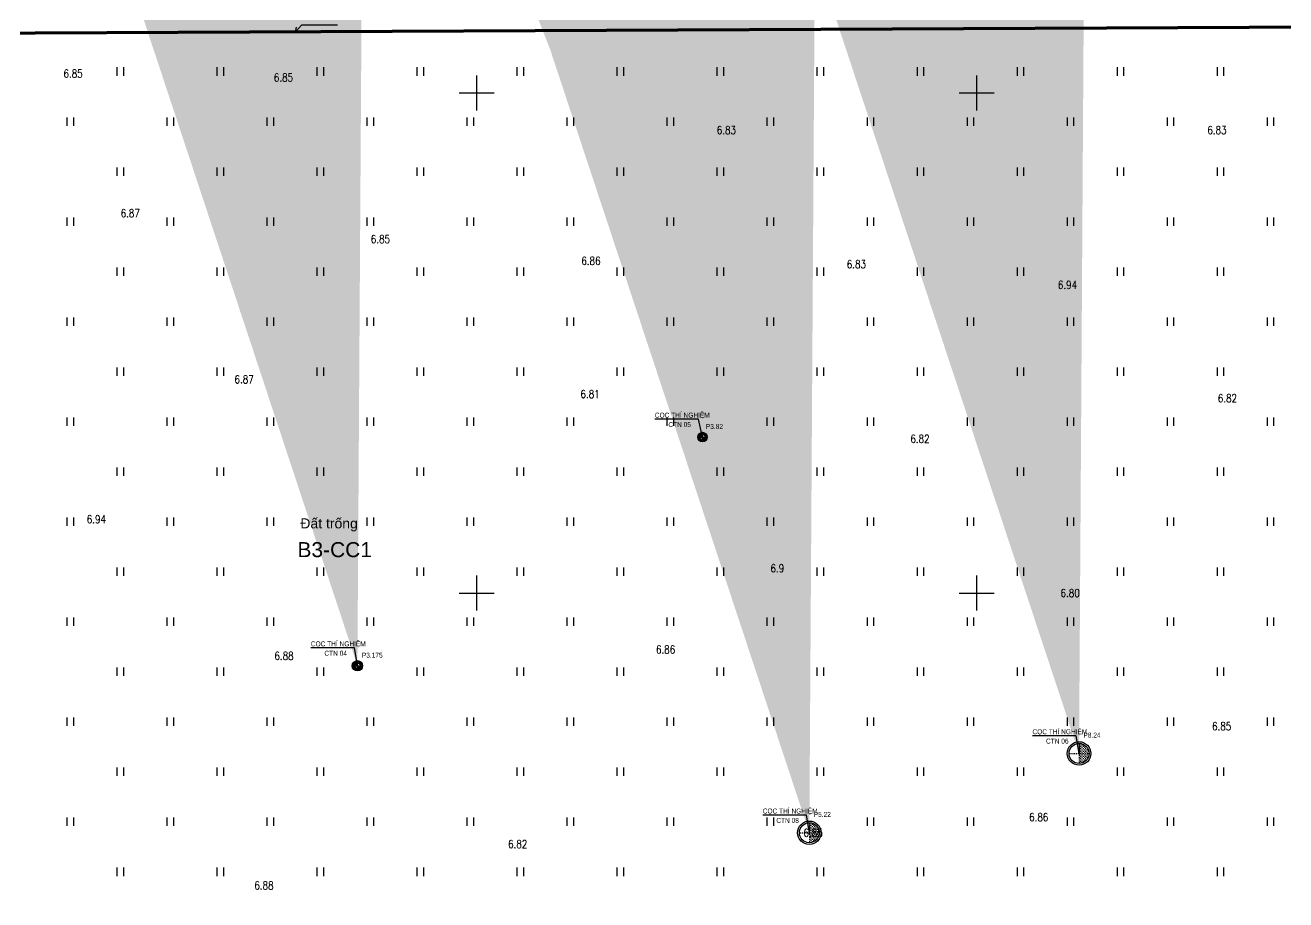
# Model space of a CAD drawing. Header units: millimetres. Extents: x 581430 to 583682, y 2329840 to 2330113.
# Drawn here: x 582975.9 to 583101.9, y 2329969.3 to 2330056.8 of the extents above; entities that cross this region are included whole.
import ezdxf
from ezdxf.enums import TextEntityAlignment as Align
from ezdxf.xclip import XClip

# ---------------------------------------------------------------- set-up
doc = ezdxf.new("R2010")
doc.units = ezdxf.units.MM
doc.header["$LTSCALE"] = 0.001
doc.header["$MEASUREMENT"] = 0
doc.header["$XCLIPFRAME"] = 0
doc.linetypes.add('CENTER2', pattern=[1.125, 0.75, -0.125, 0.125, -0.125])
for name, color, linetype in [('$0$A-PAT', 7, 'Continuous'), ('A-CEN', 1, 'CENTER2'), ('Existing map', 250, 'Continuous'), ('Red line', 1, 'Continuous'), ('TOA DO', 7, 'Continuous')]:
    doc.layers.add(name, color=color, linetype=linetype)
for name, color, linetype, lineweight in [('DTC-KY HIEU', 3, 'Continuous', 20), ('NDC_S_AXIS', 5, 'CENTER2', 13), ('NDC_S_DIM', 1, 'Continuous', 15), ('NDC_S_VN TEXT', 7, 'Continuous', 20)]:
    doc.layers.add(name, color=color, linetype=linetype, lineweight=lineweight)
doc.styles.add('CHU', font='', dxfattribs={"height": 1.5})
doc.styles.add('DC', font='romans.shx', dxfattribs={"width": 0.8, "height": 0.8})
doc.styles.add('NDC_ARIAL', font='arial.ttf', dxfattribs={"width": 0.85})
doc.styles.add('NDC_DIM', font='', dxfattribs={"width": 0.75})
doc.styles.get('CHU').set_extended_font_data('.VnArial')
doc.styles.get('NDC_DIM').set_extended_font_data('Dotum')
doc.dimstyles.new('NDC_dim_200', dxfattribs={"dimscale": 200, "dimtxt": 2.2, "dimasz": 1.5, "dimexe": 1.5, "dimexo": 2.5, "dimgap": 1, "dimtad": 1, "dimdec": 0, "dimzin": 0, "dimdsep": 46, "dimtxsty": 'NDC_DIM', "dimblk": 'DIMMARK', "dimcen": 0.09, "dimdle": 1.2, "dimclrd": 1, "dimclre": 1, "dimclrt": 3, "dimadec": 0, "dimazin": 0, "dimtfac": 1, "dimtdec": 0, "dimtix": 1, "dimtofl": 0, "dimtmove": 0, "dimatfit": 3, "dimfxl": 6, "dimfxlon": 1, "dimtolj": 1, "dimtzin": 0, "dimarcsym": 0})
pattern_1 = [(0, (1018.847087240894, -33.59737915825099), (0.125, 0.125), [0.0625, -0.1875]), (90, (1018.878337240894, -33.62862915825099), (-0.125, 0.125), [0.0625, -0.1875])]
pattern_2 = [(0, (1045.813219714095, -25.67100763972849), (0.125, 0.125), [0.0625, -0.1875]), (90, (1045.844469714095, -25.70225763972849), (-0.125, 0.125), [0.0625, -0.1875])]

# ---------------------------------------------------------------- blocks, each defined once
blk = doc.blocks.new('Existing map')
at = {"layer": 'Existing map'}
for p, q in [((-162.4776859744452, -30.69295991398394), (-163.0978890000843, -31.34935886180028)), ((-163.0978890000843, -31.34935886180028), (-162.9737389241345, -30.90141018200666)), ((-158.9042014884762, -30.69254201184958), (-162.4776859744452, -30.69295991398394)), ((-180.9457331243902, -34.90185527736321), (-180.9457331243902, -35.74626128887758)), ((-180.2957331242505, -34.90185527736321), (-180.2957331242505, -35.74626128887758)), ((-170.9457331243902, -34.90185527736321), (-170.9457331243902, -35.74626128887758)), ((-170.2957331242505, -34.90185527736321), (-170.2957331242505, -35.74626128887758)), ((-160.9457331243902, -34.90185527736321), (-160.9457331243902, -35.74626128887758)), ((-160.2957331242505, -34.90185527736321), (-160.2957331242505, -35.74626128887758)), ((-150.9457331243902, -34.90185527736321), (-150.9457331243902, -35.74626128887758)), ((-150.2957331242505, -34.90185527736321), (-150.2957331242505, -35.74626128887758)), ((-140.9457331243902, -34.90185527736321), (-140.9457331243902, -35.74626128887758)), ((-140.2957331242505, -34.90185527736321), (-140.2957331242505, -35.74626128887758)), ((-130.9457331243902, -34.90185527736321), (-130.9457331243902, -35.74626128887758)), ((-130.2957331242505, -34.90185527736321), (-130.2957331242505, -35.74626128887758)), ((-120.9457331243902, -34.90185527736321), (-120.9457331243902, -35.74626128887758)), ((-120.2957331242505, -34.90185527736321), (-120.2957331242505, -35.74626128887758)), ((-110.9457331243902, -34.90185527736321), (-110.9457331243902, -35.74626128887758)), ((-110.2957331242505, -34.90185527736321), (-110.2957331242505, -35.74626128887758)), ((-100.9457331243902, -34.90185527736321), (-100.9457331243902, -35.74626128887758)), ((-100.2957331242505, -34.90185527736321), (-100.2957331242505, -35.74626128887758)), ((-90.94573312439024, -34.90185527736321), (-90.94573312439024, -35.74626128887758)), ((-90.29573312425055, -34.90185527736321), (-90.29573312425055, -35.74626128887758)), ((-80.94573312439024, -34.90185527736321), (-80.94573312439024, -35.74626128887758)), ((-80.29573312425055, -34.90185527736321), (-80.29573312425055, -35.74626128887758)), ((-70.94573312439024, -34.90185527736321), (-70.94573312439024, -35.74626128887758)), ((-70.29573312425055, -34.90185527736321), (-70.29573312425055, -35.74626128887758)), ((-144.9674589661881, -39.20468299929053), (-144.9674589661881, -35.70468299929053)), ((-94.96745896618813, -39.20468299929053), (-94.96745896618813, -35.70468299929053)), ((-146.7174589661881, -37.45468299929053), (-143.2174589661881, -37.45468299929053)), ((-96.71745896618813, -37.45468299929053), (-93.21745896618813, -37.45468299929053)), ((-185.9457331243902, -39.90185527736321), (-185.9457331243902, -40.74626128887758)), ((-185.2957331242505, -39.90185527736321), (-185.2957331242505, -40.74626128887758)), ((-175.9457331243902, -39.90185527736321), (-175.9457331243902, -40.74626128887758)), ((-175.2957331242505, -39.90185527736321), (-175.2957331242505, -40.74626128887758)), ((-165.9457331243902, -39.90185527736321), (-165.9457331243902, -40.74626128887758)), ((-165.2957331242505, -39.90185527736321), (-165.2957331242505, -40.74626128887758)), ((-155.9457331243902, -39.90185527736321), (-155.9457331243902, -40.74626128887758)), ((-155.2957331242505, -39.90185527736321), (-155.2957331242505, -40.74626128887758)), ((-145.9457331243902, -39.90185527736321), (-145.9457331243902, -40.74626128887758)), ((-145.2957331242505, -39.90185527736321), (-145.2957331242505, -40.74626128887758)), ((-135.9457331243902, -39.90185527736321), (-135.9457331243902, -40.74626128887758)), ((-135.2957331242505, -39.90185527736321), (-135.2957331242505, -40.74626128887758)), ((-125.9457331243902, -39.90185527736321), (-125.9457331243902, -40.74626128887758)), ((-125.2957331242505, -39.90185527736321), (-125.2957331242505, -40.74626128887758)), ((-115.9457331243902, -39.90185527736321), (-115.9457331243902, -40.74626128887758)), ((-115.2957331242505, -39.90185527736321), (-115.2957331242505, -40.74626128887758)), ((-105.9457331243902, -39.90185527736321), (-105.9457331243902, -40.74626128887758)), ((-105.2957331242505, -39.90185527736321), (-105.2957331242505, -40.74626128887758)), ((-95.94573312439024, -39.90185527736321), (-95.94573312439024, -40.74626128887758)), ((-95.29573312425055, -39.90185527736321), (-95.29573312425055, -40.74626128887758)), ((-85.94573312439024, -39.90185527736321), (-85.94573312439024, -40.74626128887758)), ((-85.29573312425055, -39.90185527736321), (-85.29573312425055, -40.74626128887758)), ((-75.94573312439024, -39.90185527736321), (-75.94573312439024, -40.74626128887758)), ((-75.29573312425055, -39.90185527736321), (-75.29573312425055, -40.74626128887758)), ((-65.94573312439024, -39.90185527736321), (-65.94573312439024, -40.74626128887758)), ((-65.29573312425055, -39.90185527736321), (-65.29573312425055, -40.74626128887758)), ((-180.9457331243902, -44.90185527736321), (-180.9457331243902, -45.74626128887758)), ((-180.2957331242505, -44.90185527736321), (-180.2957331242505, -45.74626128887758)), ((-170.9457331243902, -44.90185527736321), (-170.9457331243902, -45.74626128887758)), ((-170.2957331242505, -44.90185527736321), (-170.2957331242505, -45.74626128887758)), ((-160.9457331243902, -44.90185527736321), (-160.9457331243902, -45.74626128887758)), ((-160.2957331242505, -44.90185527736321), (-160.2957331242505, -45.74626128887758)), ((-150.9457331243902, -44.90185527736321), (-150.9457331243902, -45.74626128887758)), ((-150.2957331242505, -44.90185527736321), (-150.2957331242505, -45.74626128887758)), ((-140.9457331243902, -44.90185527736321), (-140.9457331243902, -45.74626128887758)), ((-140.2957331242505, -44.90185527736321), (-140.2957331242505, -45.74626128887758)), ((-130.9457331243902, -44.90185527736321), (-130.9457331243902, -45.74626128887758)), ((-130.2957331242505, -44.90185527736321), (-130.2957331242505, -45.74626128887758)), ((-120.9457331243902, -44.90185527736321), (-120.9457331243902, -45.74626128887758)), ((-120.2957331242505, -44.90185527736321), (-120.2957331242505, -45.74626128887758)), ((-110.9457331243902, -44.90185527736321), (-110.9457331243902, -45.74626128887758)), ((-110.2957331242505, -44.90185527736321), (-110.2957331242505, -45.74626128887758)), ((-100.9457331243902, -44.90185527736321), (-100.9457331243902, -45.74626128887758)), ((-100.2957331242505, -44.90185527736321), (-100.2957331242505, -45.74626128887758)), ((-90.94573312439024, -44.90185527736321), (-90.94573312439024, -45.74626128887758)), ((-90.29573312425055, -44.90185527736321), (-90.29573312425055, -45.74626128887758)), ((-80.94573312439024, -44.90185527736321), (-80.94573312439024, -45.74626128887758)), ((-80.29573312425055, -44.90185527736321), (-80.29573312425055, -45.74626128887758)), ((-70.94573312439024, -44.90185527736321), (-70.94573312439024, -45.74626128887758)), ((-70.29573312425055, -44.90185527736321), (-70.29573312425055, -45.74626128887758)), ((-185.9457331243902, -49.90185527736321), (-185.9457331243902, -50.74626128887758)), ((-185.2957331242505, -49.90185527736321), (-185.2957331242505, -50.74626128887758)), ((-175.9457331243902, -49.90185527736321), (-175.9457331243902, -50.74626128887758)), ((-175.2957331242505, -49.90185527736321), (-175.2957331242505, -50.74626128887758)), ((-165.9457331243902, -49.90185527736321), (-165.9457331243902, -50.74626128887758)), ((-165.2957331242505, -49.90185527736321), (-165.2957331242505, -50.74626128887758)), ((-155.9457331243902, -49.90185527736321), (-155.9457331243902, -50.74626128887758)), ((-155.2957331242505, -49.90185527736321), (-155.2957331242505, -50.74626128887758)), ((-145.9457331243902, -49.90185527736321), (-145.9457331243902, -50.74626128887758)), ((-145.2957331242505, -49.90185527736321), (-145.2957331242505, -50.74626128887758)), ((-135.9457331243902, -49.90185527736321), (-135.9457331243902, -50.74626128887758)), ((-135.2957331242505, -49.90185527736321), (-135.2957331242505, -50.74626128887758)), ((-125.9457331243902, -49.90185527736321), (-125.9457331243902, -50.74626128887758)), ((-125.2957331242505, -49.90185527736321), (-125.2957331242505, -50.74626128887758)), ((-115.9457331243902, -49.90185527736321), (-115.9457331243902, -50.74626128887758)), ((-115.2957331242505, -49.90185527736321), (-115.2957331242505, -50.74626128887758)), ((-105.9457331243902, -49.90185527736321), (-105.9457331243902, -50.74626128887758)), ((-105.2957331242505, -49.90185527736321), (-105.2957331242505, -50.74626128887758)), ((-95.94573312439024, -49.90185527736321), (-95.94573312439024, -50.74626128887758)), ((-95.29573312425055, -49.90185527736321), (-95.29573312425055, -50.74626128887758)), ((-85.94573312439024, -49.90185527736321), (-85.94573312439024, -50.74626128887758)), ((-85.29573312425055, -49.90185527736321), (-85.29573312425055, -50.74626128887758)), ((-75.94573312439024, -49.90185527736321), (-75.94573312439024, -50.74626128887758)), ((-75.29573312425055, -49.90185527736321), (-75.29573312425055, -50.74626128887758)), ((-65.94573312439024, -49.90185527736321), (-65.94573312439024, -50.74626128887758)), ((-65.29573312425055, -49.90185527736321), (-65.29573312425055, -50.74626128887758)), ((-180.9457331243902, -54.90185527736321), (-180.9457331243902, -55.74626128887758)), ((-180.2957331242505, -54.90185527736321), (-180.2957331242505, -55.74626128887758)), ((-170.9457331243902, -54.90185527736321), (-170.9457331243902, -55.74626128887758)), ((-170.2957331242505, -54.90185527736321), (-170.2957331242505, -55.74626128887758)), ((-160.9457331243902, -54.90185527736321), (-160.9457331243902, -55.74626128887758)), ((-160.2957331242505, -54.90185527736321), (-160.2957331242505, -55.74626128887758)), ((-150.9457331243902, -54.90185527736321), (-150.9457331243902, -55.74626128887758)), ((-150.2957331242505, -54.90185527736321), (-150.2957331242505, -55.74626128887758)), ((-140.9457331243902, -54.90185527736321), (-140.9457331243902, -55.74626128887758)), ((-140.2957331242505, -54.90185527736321), (-140.2957331242505, -55.74626128887758)), ((-130.9457331243902, -54.90185527736321), (-130.9457331243902, -55.74626128887758)), ((-130.2957331242505, -54.90185527736321), (-130.2957331242505, -55.74626128887758)), ((-120.9457331243902, -54.90185527736321), (-120.9457331243902, -55.74626128887758)), ((-120.2957331242505, -54.90185527736321), (-120.2957331242505, -55.74626128887758)), ((-110.9457331243902, -54.90185527736321), (-110.9457331243902, -55.74626128887758)), ((-110.2957331242505, -54.90185527736321), (-110.2957331242505, -55.74626128887758)), ((-100.9457331243902, -54.90185527736321), (-100.9457331243902, -55.74626128887758)), ((-100.2957331242505, -54.90185527736321), (-100.2957331242505, -55.74626128887758)), ((-90.94573312439024, -54.90185527736321), (-90.94573312439024, -55.74626128887758)), ((-90.29573312425055, -54.90185527736321), (-90.29573312425055, -55.74626128887758)), ((-80.94573312439024, -54.90185527736321), (-80.94573312439024, -55.74626128887758)), ((-80.29573312425055, -54.90185527736321), (-80.29573312425055, -55.74626128887758)), ((-70.94573312439024, -54.90185527736321), (-70.94573312439024, -55.74626128887758)), ((-70.29573312425055, -54.90185527736321), (-70.29573312425055, -55.74626128887758)), ((-185.9457331243902, -59.90185527736321), (-185.9457331243902, -60.74626128887758)), ((-185.2957331242505, -59.90185527736321), (-185.2957331242505, -60.74626128887758)), ((-175.9457331243902, -59.90185527736321), (-175.9457331243902, -60.74626128887758)), ((-175.2957331242505, -59.90185527736321), (-175.2957331242505, -60.74626128887758)), ((-165.9457331243902, -59.90185527736321), (-165.9457331243902, -60.74626128887758)), ((-165.2957331242505, -59.90185527736321), (-165.2957331242505, -60.74626128887758)), ((-155.9457331243902, -59.90185527736321), (-155.9457331243902, -60.74626128887758)), ((-155.2957331242505, -59.90185527736321), (-155.2957331242505, -60.74626128887758)), ((-145.9457331243902, -59.90185527736321), (-145.9457331243902, -60.74626128887758)), ((-145.2957331242505, -59.90185527736321), (-145.2957331242505, -60.74626128887758)), ((-135.9457331243902, -59.90185527736321), (-135.9457331243902, -60.74626128887758)), ((-135.2957331242505, -59.90185527736321), (-135.2957331242505, -60.74626128887758)), ((-125.9457331243902, -59.90185527736321), (-125.9457331243902, -60.74626128887758)), ((-125.2957331242505, -59.90185527736321), (-125.2957331242505, -60.74626128887758)), ((-115.9457331243902, -59.90185527736321), (-115.9457331243902, -60.74626128887758)), ((-115.2957331242505, -59.90185527736321), (-115.2957331242505, -60.74626128887758)), ((-105.9457331243902, -59.90185527736321), (-105.9457331243902, -60.74626128887758)), ((-105.2957331242505, -59.90185527736321), (-105.2957331242505, -60.74626128887758)), ((-95.94573312439024, -59.90185527736321), (-95.94573312439024, -60.74626128887758)), ((-95.29573312425055, -59.90185527736321), (-95.29573312425055, -60.74626128887758)), ((-85.94573312439024, -59.90185527736321), (-85.94573312439024, -60.74626128887758)), ((-85.29573312425055, -59.90185527736321), (-85.29573312425055, -60.74626128887758)), ((-75.94573312439024, -59.90185527736321), (-75.94573312439024, -60.74626128887758)), ((-75.29573312425055, -59.90185527736321), (-75.29573312425055, -60.74626128887758)), ((-65.94573312439024, -59.90185527736321), (-65.94573312439024, -60.74626128887758)), ((-65.29573312425055, -59.90185527736321), (-65.29573312425055, -60.74626128887758)), ((-180.9457331243902, -64.90185527736321), (-180.9457331243902, -65.74626128887758)), ((-180.2957331242505, -64.90185527736321), (-180.2957331242505, -65.74626128887758)), ((-170.9457331243902, -64.90185527736321), (-170.9457331243902, -65.74626128887758)), ((-170.2957331242505, -64.90185527736321), (-170.2957331242505, -65.74626128887758)), ((-160.9457331243902, -64.90185527736321), (-160.9457331243902, -65.74626128887758)), ((-160.2957331242505, -64.90185527736321), (-160.2957331242505, -65.74626128887758)), ((-150.9457331243902, -64.90185527736321), (-150.9457331243902, -65.74626128887758)), ((-150.2957331242505, -64.90185527736321), (-150.2957331242505, -65.74626128887758)), ((-140.9457331243902, -64.90185527736321), (-140.9457331243902, -65.74626128887758)), ((-140.2957331242505, -64.90185527736321), (-140.2957331242505, -65.74626128887758)), ((-130.9457331243902, -64.90185527736321), (-130.9457331243902, -65.74626128887758)), ((-130.2957331242505, -64.90185527736321), (-130.2957331242505, -65.74626128887758)), ((-120.9457331243902, -64.90185527736321), (-120.9457331243902, -65.74626128887758)), ((-120.2957331242505, -64.90185527736321), (-120.2957331242505, -65.74626128887758)), ((-110.9457331243902, -64.90185527736321), (-110.9457331243902, -65.74626128887758)), ((-110.2957331242505, -64.90185527736321), (-110.2957331242505, -65.74626128887758)), ((-100.9457331243902, -64.90185527736321), (-100.9457331243902, -65.74626128887758)), ((-100.2957331242505, -64.90185527736321), (-100.2957331242505, -65.74626128887758)), ((-90.94573312439024, -64.90185527736321), (-90.94573312439024, -65.74626128887758)), ((-90.29573312425055, -64.90185527736321), (-90.29573312425055, -65.74626128887758)), ((-80.94573312439024, -64.90185527736321), (-80.94573312439024, -65.74626128887758)), ((-80.29573312425055, -64.90185527736321), (-80.29573312425055, -65.74626128887758)), ((-70.94573312439024, -64.90185527736321), (-70.94573312439024, -65.74626128887758)), ((-70.29573312425055, -64.90185527736321), (-70.29573312425055, -65.74626128887758)), ((-185.9457331243902, -69.90185527736321), (-185.9457331243902, -70.74626128887758)), ((-185.2957331242505, -69.90185527736321), (-185.2957331242505, -70.74626128887758)), ((-175.9457331243902, -69.90185527736321), (-175.9457331243902, -70.74626128887758)), ((-175.2957331242505, -69.90185527736321), (-175.2957331242505, -70.74626128887758)), ((-165.9457331243902, -69.90185527736321), (-165.9457331243902, -70.74626128887758)), ((-165.2957331242505, -69.90185527736321), (-165.2957331242505, -70.74626128887758)), ((-155.9457331243902, -69.90185527736321), (-155.9457331243902, -70.74626128887758)), ((-155.2957331242505, -69.90185527736321), (-155.2957331242505, -70.74626128887758)), ((-145.9457331243902, -69.90185527736321), (-145.9457331243902, -70.74626128887758)), ((-145.2957331242505, -69.90185527736321), (-145.2957331242505, -70.74626128887758)), ((-135.9457331243902, -69.90185527736321), (-135.9457331243902, -70.74626128887758)), ((-135.2957331242505, -69.90185527736321), (-135.2957331242505, -70.74626128887758)), ((-125.9457331243902, -69.90185527736321), (-125.9457331243902, -70.74626128887758)), ((-125.2957331242505, -69.90185527736321), (-125.2957331242505, -70.74626128887758)), ((-115.9457331243902, -69.90185527736321), (-115.9457331243902, -70.74626128887758)), ((-115.2957331242505, -69.90185527736321), (-115.2957331242505, -70.74626128887758)), ((-105.9457331243902, -69.90185527736321), (-105.9457331243902, -70.74626128887758)), ((-105.2957331242505, -69.90185527736321), (-105.2957331242505, -70.74626128887758)), ((-95.94573312439024, -69.90185527736321), (-95.94573312439024, -70.74626128887758)), ((-95.29573312425055, -69.90185527736321), (-95.29573312425055, -70.74626128887758)), ((-85.94573312439024, -69.90185527736321), (-85.94573312439024, -70.74626128887758)), ((-85.29573312425055, -69.90185527736321), (-85.29573312425055, -70.74626128887758)), ((-75.94573312439024, -69.90185527736321), (-75.94573312439024, -70.74626128887758)), ((-75.29573312425055, -69.90185527736321), (-75.29573312425055, -70.74626128887758)), ((-65.94573312439024, -69.90185527736321), (-65.94573312439024, -70.74626128887758)), ((-65.29573312425055, -69.90185527736321), (-65.29573312425055, -70.74626128887758)), ((-180.9457331243902, -74.90185527736321), (-180.9457331243902, -75.74626128887758)), ((-180.2957331242505, -74.90185527736321), (-180.2957331242505, -75.74626128887758)), ((-170.9457331243902, -74.90185527736321), (-170.9457331243902, -75.74626128887758)), ((-170.2957331242505, -74.90185527736321), (-170.2957331242505, -75.74626128887758)), ((-160.9457331243902, -74.90185527736321), (-160.9457331243902, -75.74626128887758)), ((-160.2957331242505, -74.90185527736321), (-160.2957331242505, -75.74626128887758)), ((-150.9457331243902, -74.90185527736321), (-150.9457331243902, -75.74626128887758)), ((-150.2957331242505, -74.90185527736321), (-150.2957331242505, -75.74626128887758)), ((-140.9457331243902, -74.90185527736321), (-140.9457331243902, -75.74626128887758)), ((-140.2957331242505, -74.90185527736321), (-140.2957331242505, -75.74626128887758)), ((-130.9457331243902, -74.90185527736321), (-130.9457331243902, -75.74626128887758)), ((-130.2957331242505, -74.90185527736321), (-130.2957331242505, -75.74626128887758)), ((-120.9457331243902, -74.90185527736321), (-120.9457331243902, -75.74626128887758)), ((-120.2957331242505, -74.90185527736321), (-120.2957331242505, -75.74626128887758)), ((-110.9457331243902, -74.90185527736321), (-110.9457331243902, -75.74626128887758)), ((-110.2957331242505, -74.90185527736321), (-110.2957331242505, -75.74626128887758)), ((-100.9457331243902, -74.90185527736321), (-100.9457331243902, -75.74626128887758)), ((-100.2957331242505, -74.90185527736321), (-100.2957331242505, -75.74626128887758)), ((-90.94573312439024, -74.90185527736321), (-90.94573312439024, -75.74626128887758)), ((-90.29573312425055, -74.90185527736321), (-90.29573312425055, -75.74626128887758)), ((-80.94573312439024, -74.90185527736321), (-80.94573312439024, -75.74626128887758)), ((-80.29573312425055, -74.90185527736321), (-80.29573312425055, -75.74626128887758)), ((-70.94573312439024, -74.90185527736321), (-70.94573312439024, -75.74626128887758)), ((-70.29573312425055, -74.90185527736321), (-70.29573312425055, -75.74626128887758)), ((-185.9457331243902, -79.90185527736321), (-185.9457331243902, -80.74626128887758)), ((-185.2957331242505, -79.90185527736321), (-185.2957331242505, -80.74626128887758)), ((-175.9457331243902, -79.90185527736321), (-175.9457331243902, -80.74626128887758)), ((-175.2957331242505, -79.90185527736321), (-175.2957331242505, -80.74626128887758)), ((-165.9457331243902, -79.90185527736321), (-165.9457331243902, -80.74626128887758)), ((-165.2957331242505, -79.90185527736321), (-165.2957331242505, -80.74626128887758)), ((-155.9457331243902, -79.90185527736321), (-155.9457331243902, -80.74626128887758)), ((-155.2957331242505, -79.90185527736321), (-155.2957331242505, -80.74626128887758)), ((-145.9457331243902, -79.90185527736321), (-145.9457331243902, -80.74626128887758)), ((-145.2957331242505, -79.90185527736321), (-145.2957331242505, -80.74626128887758)), ((-135.9457331243902, -79.90185527736321), (-135.9457331243902, -80.74626128887758)), ((-135.2957331242505, -79.90185527736321), (-135.2957331242505, -80.74626128887758)), ((-125.9457331243902, -79.90185527736321), (-125.9457331243902, -80.74626128887758)), ((-125.2957331242505, -79.90185527736321), (-125.2957331242505, -80.74626128887758)), ((-115.9457331243902, -79.90185527736321), (-115.9457331243902, -80.74626128887758)), ((-115.2957331242505, -79.90185527736321), (-115.2957331242505, -80.74626128887758)), ((-105.9457331243902, -79.90185527736321), (-105.9457331243902, -80.74626128887758)), ((-105.2957331242505, -79.90185527736321), (-105.2957331242505, -80.74626128887758)), ((-95.94573312439024, -79.90185527736321), (-95.94573312439024, -80.74626128887758)), ((-95.29573312425055, -79.90185527736321), (-95.29573312425055, -80.74626128887758)), ((-85.94573312439024, -79.90185527736321), (-85.94573312439024, -80.74626128887758)), ((-85.29573312425055, -79.90185527736321), (-85.29573312425055, -80.74626128887758)), ((-75.94573312439024, -79.90185527736321), (-75.94573312439024, -80.74626128887758)), ((-75.29573312425055, -79.90185527736321), (-75.29573312425055, -80.74626128887758)), ((-65.94573312439024, -79.90185527736321), (-65.94573312439024, -80.74626128887758)), ((-65.29573312425055, -79.90185527736321), (-65.29573312425055, -80.74626128887758)), ((-180.9457331243902, -84.90185527736321), (-180.9457331243902, -85.74626128887758)), ((-180.2957331242505, -84.90185527736321), (-180.2957331242505, -85.74626128887758)), ((-170.9457331243902, -84.90185527736321), (-170.9457331243902, -85.74626128887758)), ((-170.2957331242505, -84.90185527736321), (-170.2957331242505, -85.74626128887758)), ((-160.9457331243902, -84.90185527736321), (-160.9457331243902, -85.74626128887758)), ((-160.2957331242505, -84.90185527736321), (-160.2957331242505, -85.74626128887758)), ((-150.9457331243902, -84.90185527736321), (-150.9457331243902, -85.74626128887758)), ((-150.2957331242505, -84.90185527736321), (-150.2957331242505, -85.74626128887758)), ((-144.9674589661881, -89.20468299929053), (-144.9674589661881, -85.70468299929053)), ((-140.9457331243902, -84.90185527736321), (-140.9457331243902, -85.74626128887758)), ((-140.2957331242505, -84.90185527736321), (-140.2957331242505, -85.74626128887758)), ((-130.9457331243902, -84.90185527736321), (-130.9457331243902, -85.74626128887758)), ((-130.2957331242505, -84.90185527736321), (-130.2957331242505, -85.74626128887758)), ((-120.9457331243902, -84.90185527736321), (-120.9457331243902, -85.74626128887758)), ((-120.2957331242505, -84.90185527736321), (-120.2957331242505, -85.74626128887758)), ((-110.9457331243902, -84.90185527736321), (-110.9457331243902, -85.74626128887758)), ((-110.2957331242505, -84.90185527736321), (-110.2957331242505, -85.74626128887758)), ((-100.9457331243902, -84.90185527736321), (-100.9457331243902, -85.74626128887758)), ((-100.2957331242505, -84.90185527736321), (-100.2957331242505, -85.74626128887758)), ((-94.96745896618813, -89.20468299929053), (-94.96745896618813, -85.70468299929053)), ((-90.94573312439024, -84.90185527736321), (-90.94573312439024, -85.74626128887758)), ((-90.29573312425055, -84.90185527736321), (-90.29573312425055, -85.74626128887758)), ((-80.94573312439024, -84.90185527736321), (-80.94573312439024, -85.74626128887758)), ((-80.29573312425055, -84.90185527736321), (-80.29573312425055, -85.74626128887758)), ((-70.94573312439024, -84.90185527736321), (-70.94573312439024, -85.74626128887758)), ((-70.29573312425055, -84.90185527736321), (-70.29573312425055, -85.74626128887758)), ((-146.7174589661881, -87.45468299929053), (-143.2174589661881, -87.45468299929053)), ((-96.71745896618813, -87.45468299929053), (-93.21745896618813, -87.45468299929053)), ((-185.9457331243902, -89.90185527736321), (-185.9457331243902, -90.74626128887758)), ((-185.2957331242505, -89.90185527736321), (-185.2957331242505, -90.74626128887758)), ((-175.9457331243902, -89.90185527736321), (-175.9457331243902, -90.74626128887758)), ((-175.2957331242505, -89.90185527736321), (-175.2957331242505, -90.74626128887758)), ((-165.9457331243902, -89.90185527736321), (-165.9457331243902, -90.74626128887758)), ((-165.2957331242505, -89.90185527736321), (-165.2957331242505, -90.74626128887758)), ((-155.9457331243902, -89.90185527736321), (-155.9457331243902, -90.74626128887758)), ((-155.2957331242505, -89.90185527736321), (-155.2957331242505, -90.74626128887758)), ((-145.9457331243902, -89.90185527736321), (-145.9457331243902, -90.74626128887758)), ((-145.2957331242505, -89.90185527736321), (-145.2957331242505, -90.74626128887758)), ((-135.9457331243902, -89.90185527736321), (-135.9457331243902, -90.74626128887758)), ((-135.2957331242505, -89.90185527736321), (-135.2957331242505, -90.74626128887758)), ((-125.9457331243902, -89.90185527736321), (-125.9457331243902, -90.74626128887758)), ((-125.2957331242505, -89.90185527736321), (-125.2957331242505, -90.74626128887758)), ((-115.9457331243902, -89.90185527736321), (-115.9457331243902, -90.74626128887758)), ((-115.2957331242505, -89.90185527736321), (-115.2957331242505, -90.74626128887758)), ((-105.9457331243902, -89.90185527736321), (-105.9457331243902, -90.74626128887758)), ((-105.2957331242505, -89.90185527736321), (-105.2957331242505, -90.74626128887758)), ((-95.94573312439024, -89.90185527736321), (-95.94573312439024, -90.74626128887758)), ((-95.29573312425055, -89.90185527736321), (-95.29573312425055, -90.74626128887758)), ((-85.94573312439024, -89.90185527736321), (-85.94573312439024, -90.74626128887758)), ((-85.29573312425055, -89.90185527736321), (-85.29573312425055, -90.74626128887758)), ((-75.94573312439024, -89.90185527736321), (-75.94573312439024, -90.74626128887758)), ((-75.29573312425055, -89.90185527736321), (-75.29573312425055, -90.74626128887758)), ((-65.94573312439024, -89.90185527736321), (-65.94573312439024, -90.74626128887758)), ((-65.29573312425055, -89.90185527736321), (-65.29573312425055, -90.74626128887758)), ((-180.9457331243902, -94.90185527736321), (-180.9457331243902, -95.74626128887758)), ((-180.2957331242505, -94.90185527736321), (-180.2957331242505, -95.74626128887758)), ((-170.9457331243902, -94.90185527736321), (-170.9457331243902, -95.74626128887758)), ((-170.2957331242505, -94.90185527736321), (-170.2957331242505, -95.74626128887758)), ((-160.9457331243902, -94.90185527736321), (-160.9457331243902, -95.74626128887758)), ((-160.2957331242505, -94.90185527736321), (-160.2957331242505, -95.74626128887758)), ((-150.9457331243902, -94.90185527736321), (-150.9457331243902, -95.74626128887758)), ((-150.2957331242505, -94.90185527736321), (-150.2957331242505, -95.74626128887758)), ((-140.9457331243902, -94.90185527736321), (-140.9457331243902, -95.74626128887758)), ((-140.2957331242505, -94.90185527736321), (-140.2957331242505, -95.74626128887758)), ((-130.9457331243902, -94.90185527736321), (-130.9457331243902, -95.74626128887758)), ((-130.2957331242505, -94.90185527736321), (-130.2957331242505, -95.74626128887758)), ((-120.9457331243902, -94.90185527736321), (-120.9457331243902, -95.74626128887758)), ((-120.2957331242505, -94.90185527736321), (-120.2957331242505, -95.74626128887758)), ((-110.9457331243902, -94.90185527736321), (-110.9457331243902, -95.74626128887758)), ((-110.2957331242505, -94.90185527736321), (-110.2957331242505, -95.74626128887758)), ((-100.9457331243902, -94.90185527736321), (-100.9457331243902, -95.74626128887758)), ((-100.2957331242505, -94.90185527736321), (-100.2957331242505, -95.74626128887758)), ((-90.94573312439024, -94.90185527736321), (-90.94573312439024, -95.74626128887758)), ((-90.29573312425055, -94.90185527736321), (-90.29573312425055, -95.74626128887758)), ((-80.94573312439024, -94.90185527736321), (-80.94573312439024, -95.74626128887758)), ((-80.29573312425055, -94.90185527736321), (-80.29573312425055, -95.74626128887758)), ((-70.94573312439024, -94.90185527736321), (-70.94573312439024, -95.74626128887758)), ((-70.29573312425055, -94.90185527736321), (-70.29573312425055, -95.74626128887758)), ((-185.9457331243902, -99.90185527736321), (-185.9457331243902, -100.7462612888776)), ((-185.2957331242505, -99.90185527736321), (-185.2957331242505, -100.7462612888776)), ((-175.9457331243902, -99.90185527736321), (-175.9457331243902, -100.7462612888776)), ((-175.2957331242505, -99.90185527736321), (-175.2957331242505, -100.7462612888776)), ((-165.9457331243902, -99.90185527736321), (-165.9457331243902, -100.7462612888776)), ((-165.2957331242505, -99.90185527736321), (-165.2957331242505, -100.7462612888776)), ((-155.9457331243902, -99.90185527736321), (-155.9457331243902, -100.7462612888776)), ((-155.2957331242505, -99.90185527736321), (-155.2957331242505, -100.7462612888776)), ((-145.9457331243902, -99.90185527736321), (-145.9457331243902, -100.7462612888776)), ((-145.2957331242505, -99.90185527736321), (-145.2957331242505, -100.7462612888776)), ((-135.9457331243902, -99.90185527736321), (-135.9457331243902, -100.7462612888776)), ((-135.2957331242505, -99.90185527736321), (-135.2957331242505, -100.7462612888776)), ((-125.9457331243902, -99.90185527736321), (-125.9457331243902, -100.7462612888776)), ((-125.2957331242505, -99.90185527736321), (-125.2957331242505, -100.7462612888776)), ((-115.9457331243902, -99.90185527736321), (-115.9457331243902, -100.7462612888776)), ((-115.2957331242505, -99.90185527736321), (-115.2957331242505, -100.7462612888776)), ((-105.9457331243902, -99.90185527736321), (-105.9457331243902, -100.7462612888776)), ((-105.2957331242505, -99.90185527736321), (-105.2957331242505, -100.7462612888776)), ((-95.94573312439024, -99.90185527736321), (-95.94573312439024, -100.7462612888776)), ((-95.29573312425055, -99.90185527736321), (-95.29573312425055, -100.7462612888776)), ((-85.94573312439024, -99.90185527736321), (-85.94573312439024, -100.7462612888776)), ((-85.29573312425055, -99.90185527736321), (-85.29573312425055, -100.7462612888776)), ((-75.94573312439024, -99.90185527736321), (-75.94573312439024, -100.7462612888776)), ((-75.29573312425055, -99.90185527736321), (-75.29573312425055, -100.7462612888776)), ((-65.94573312439024, -99.90185527736321), (-65.94573312439024, -100.7462612888776)), ((-65.29573312425055, -99.90185527736321), (-65.29573312425055, -100.7462612888776)), ((-180.9457331243902, -104.9018552773632), (-180.9457331243902, -105.7462612888776)), ((-180.2957331242505, -104.9018552773632), (-180.2957331242505, -105.7462612888776)), ((-170.9457331243902, -104.9018552773632), (-170.9457331243902, -105.7462612888776)), ((-170.2957331242505, -104.9018552773632), (-170.2957331242505, -105.7462612888776)), ((-160.9457331243902, -104.9018552773632), (-160.9457331243902, -105.7462612888776)), ((-160.2957331242505, -104.9018552773632), (-160.2957331242505, -105.7462612888776)), ((-150.9457331243902, -104.9018552773632), (-150.9457331243902, -105.7462612888776)), ((-150.2957331242505, -104.9018552773632), (-150.2957331242505, -105.7462612888776)), ((-140.9457331243902, -104.9018552773632), (-140.9457331243902, -105.7462612888776)), ((-140.2957331242505, -104.9018552773632), (-140.2957331242505, -105.7462612888776)), ((-130.9457331243902, -104.9018552773632), (-130.9457331243902, -105.7462612888776)), ((-130.2957331242505, -104.9018552773632), (-130.2957331242505, -105.7462612888776)), ((-120.9457331243902, -104.9018552773632), (-120.9457331243902, -105.7462612888776)), ((-120.2957331242505, -104.9018552773632), (-120.2957331242505, -105.7462612888776)), ((-110.9457331243902, -104.9018552773632), (-110.9457331243902, -105.7462612888776)), ((-110.2957331242505, -104.9018552773632), (-110.2957331242505, -105.7462612888776)), ((-100.9457331243902, -104.9018552773632), (-100.9457331243902, -105.7462612888776)), ((-100.2957331242505, -104.9018552773632), (-100.2957331242505, -105.7462612888776)), ((-90.94573312439024, -104.9018552773632), (-90.94573312439024, -105.7462612888776)), ((-90.29573312425055, -104.9018552773632), (-90.29573312425055, -105.7462612888776)), ((-80.94573312439024, -104.9018552773632), (-80.94573312439024, -105.7462612888776)), ((-80.29573312425055, -104.9018552773632), (-80.29573312425055, -105.7462612888776)), ((-70.94573312439024, -104.9018552773632), (-70.94573312439024, -105.7462612888776)), ((-70.29573312425055, -104.9018552773632), (-70.29573312425055, -105.7462612888776)), ((-185.9457331243902, -109.9018552773632), (-185.9457331243902, -110.7462612888776)), ((-185.2957331242505, -109.9018552773632), (-185.2957331242505, -110.7462612888776)), ((-175.9457331243902, -109.9018552773632), (-175.9457331243902, -110.7462612888776)), ((-175.2957331242505, -109.9018552773632), (-175.2957331242505, -110.7462612888776)), ((-165.9457331243902, -109.9018552773632), (-165.9457331243902, -110.7462612888776)), ((-165.2957331242505, -109.9018552773632), (-165.2957331242505, -110.7462612888776)), ((-155.9457331243902, -109.9018552773632), (-155.9457331243902, -110.7462612888776)), ((-155.2957331242505, -109.9018552773632), (-155.2957331242505, -110.7462612888776)), ((-145.9457331243902, -109.9018552773632), (-145.9457331243902, -110.7462612888776)), ((-145.2957331242505, -109.9018552773632), (-145.2957331242505, -110.7462612888776)), ((-135.9457331243902, -109.9018552773632), (-135.9457331243902, -110.7462612888776)), ((-135.2957331242505, -109.9018552773632), (-135.2957331242505, -110.7462612888776)), ((-125.9457331243902, -109.9018552773632), (-125.9457331243902, -110.7462612888776)), ((-125.2957331242505, -109.9018552773632), (-125.2957331242505, -110.7462612888776)), ((-115.9457331243902, -109.9018552773632), (-115.9457331243902, -110.7462612888776)), ((-115.2957331242505, -109.9018552773632), (-115.2957331242505, -110.7462612888776)), ((-105.9457331243902, -109.9018552773632), (-105.9457331243902, -110.7462612888776)), ((-105.2957331242505, -109.9018552773632), (-105.2957331242505, -110.7462612888776)), ((-95.94573312439024, -109.9018552773632), (-95.94573312439024, -110.7462612888776)), ((-95.29573312425055, -109.9018552773632), (-95.29573312425055, -110.7462612888776)), ((-85.94573312439024, -109.9018552773632), (-85.94573312439024, -110.7462612888776)), ((-85.29573312425055, -109.9018552773632), (-85.29573312425055, -110.7462612888776)), ((-75.94573312439024, -109.9018552773632), (-75.94573312439024, -110.7462612888776)), ((-75.29573312425055, -109.9018552773632), (-75.29573312425055, -110.7462612888776)), ((-65.94573312439024, -109.9018552773632), (-65.94573312439024, -110.7462612888776)), ((-65.29573312425055, -109.9018552773632), (-65.29573312425055, -110.7462612888776)), ((-180.9457331243902, -114.9018552773632), (-180.9457331243902, -115.7462612888776)), ((-180.2957331242505, -114.9018552773632), (-180.2957331242505, -115.7462612888776)), ((-170.9457331243902, -114.9018552773632), (-170.9457331243902, -115.7462612888776)), ((-170.2957331242505, -114.9018552773632), (-170.2957331242505, -115.7462612888776)), ((-160.9457331243902, -114.9018552773632), (-160.9457331243902, -115.7462612888776)), ((-160.2957331242505, -114.9018552773632), (-160.2957331242505, -115.7462612888776)), ((-150.9457331243902, -114.9018552773632), (-150.9457331243902, -115.7462612888776)), ((-150.2957331242505, -114.9018552773632), (-150.2957331242505, -115.7462612888776)), ((-140.9457331243902, -114.9018552773632), (-140.9457331243902, -115.7462612888776)), ((-140.2957331242505, -114.9018552773632), (-140.2957331242505, -115.7462612888776)), ((-130.9457331243902, -114.9018552773632), (-130.9457331243902, -115.7462612888776)), ((-130.2957331242505, -114.9018552773632), (-130.2957331242505, -115.7462612888776)), ((-120.9457331243902, -114.9018552773632), (-120.9457331243902, -115.7462612888776)), ((-120.2957331242505, -114.9018552773632), (-120.2957331242505, -115.7462612888776)), ((-110.9457331243902, -114.9018552773632), (-110.9457331243902, -115.7462612888776)), ((-110.2957331242505, -114.9018552773632), (-110.2957331242505, -115.7462612888776)), ((-100.9457331243902, -114.9018552773632), (-100.9457331243902, -115.7462612888776)), ((-100.2957331242505, -114.9018552773632), (-100.2957331242505, -115.7462612888776)), ((-90.94573312439024, -114.9018552773632), (-90.94573312439024, -115.7462612888776)), ((-90.29573312425055, -114.9018552773632), (-90.29573312425055, -115.7462612888776)), ((-80.94573312439024, -114.9018552773632), (-80.94573312439024, -115.7462612888776)), ((-80.29573312425055, -114.9018552773632), (-80.29573312425055, -115.7462612888776)), ((-70.94573312439024, -114.9018552773632), (-70.94573312439024, -115.7462612888776)), ((-70.29573312425055, -114.9018552773632), (-70.29573312425055, -115.7462612888776))]:
    blk.add_line(p, q, dxfattribs=at)
at = {"layer": 'Existing map', "style": 'DC', "width": 0.8}
for s, p in [('6.85', (-186.2820833008736, -35.92332346970215)), ('6.85', (-165.2485219043447, -36.31971572618932)), ('6.83', (-120.967236025841, -41.58155331248417)), ('6.83', (-71.91641333897132, -41.58155331248417)), ('6.87', (-180.5693002722692, -49.88742653373629)), ('6.85', (-155.5543536354089, -52.46931462548673)), ('6.86', (-134.5083125893725, -54.65307529782876)), ('6.83', (-107.9708644235507, -54.98187492834404)), ('6.94', (-86.8574042870896, -57.05811891239136)), ('6.87', (-169.1795852077194, -66.49777853209525)), ('6.81', (-134.592464370653, -67.96343870880082)), ('6.82', (-70.86831661651377, -68.38219875935465)), ('6.82', (-101.6094288007589, -72.44035265175626)), ('6.94', (-183.9611437796848, -80.47820069594309)), ('6.9', (-115.6003964261618, -85.38256741687655)), ('6.80', (-86.58973517874256, -87.85454332223162)), ('6.86', (-127.0461834607413, -93.50780400400981)), ('6.88', (-165.1968247627374, -94.13594407960773)), ('6.85', (-71.44613258016761, -101.1763260667212)), ('6.86', (-89.73401889123488, -110.2582082389854)), ('6.82', (-141.8323260792531, -112.9552223319188)), ('6.85', (-112.2890298893908, -111.8242543614469)), ('6.88', (-167.2019110505935, -117.0906176236458))]:
    blk.add_text(s, height=0.8000852443943126, dxfattribs=at).set_placement(p)
at = {"layer": 'Existing map', "style": 'CHU'}
for s, height, p in [('§Êt trèng', 1, (-162.6008228402352, -80.99272807687521)), ('B3-CC1', 1.500159132469803, (-162.8918507731287, -83.86901626875624))]:
    blk.add_text(s, height=height, dxfattribs=at).set_placement(p)
blk = doc.blocks.new('DIMMARK')
at = {"layer": 'NDC_S_DIM', "color": 1}
blk.add_line((-1.5, 0), (1, 0), dxfattribs=at)
at = {"layer": 'NDC_S_DIM', "color": 2, "const_width": 0.1}
blk.add_lwpolyline([(-0.4242640687119285, -0.4242640687119285), (0.4242640687119285, 0.4242640687119285)], dxfattribs=at)

msp = doc.modelspace()

# ---------------------------------------------------------------- hatches: boundary and pattern name
at = {"layer": '$0$A-PAT'}
h = msp.add_hatch(dxfattribs=at)
h.set_pattern_fill('CROSS', color=251, scale=0.5)
h.set_pattern_definition(pattern_2)
h.paths.add_polyline_path([(583081.2793391292, 2329984.959807908), (583081.2794750759, 2329983.967107928), (583082.2773225885, 2329983.967107928, 0.4114356589375172)])
h = msp.add_hatch(dxfattribs=at)
h.set_pattern_fill('CROSS', color=251, scale=0.5)
h.set_pattern_definition(pattern_2)
h.paths.add_polyline_path([(583081.2793391292, 2329982.974086592), (583081.2794750759, 2329983.966786572), (583082.2773225885, 2329983.966786572, -0.4114356589375172)])
h = msp.add_hatch(dxfattribs=at)
h.set_pattern_fill('CROSS', color=251, scale=0.5)
h.set_pattern_definition(pattern_1)
h.paths.add_polyline_path([(583054.313206656, 2329977.03343639), (583054.3133426027, 2329976.040736409), (583055.3111901153, 2329976.040736409, 0.4114356589375172)])
h = msp.add_hatch(dxfattribs=at)
h.set_pattern_fill('CROSS', color=251, scale=0.5)
h.set_pattern_definition(pattern_1)
h.paths.add_polyline_path([(583054.313206656, 2329975.047715073), (583054.3133426027, 2329976.040415054), (583055.3111901153, 2329976.040415054, -0.4114356589375172)])
h = msp.add_hatch(color=251)
h.dxf.hatch_style = 1
edge = h.paths.add_edge_path()
edge.add_line((583043.6276893389, 2330015.986908671), (583043.6276893389, 2330015.866908671))
edge.add_arc((583043.6284666881, 2330015.58768602), 0.2792237329036704, -0.15950966221589624, 90.15950966221658, ccw=False)
edge.add_line((583043.9076893389, 2330015.586908671), (583044.0276893389, 2330015.586908671))
edge.add_arc((583043.6276893389, 2330015.586908671), 0.4, 0, 90.00000000000001)
edge = h.paths.add_edge_path()
edge.add_line((583044.0276893389, 2330015.586908671), (583043.9076893389, 2330015.586908671))
edge.add_arc((583043.6276893389, 2330015.586908671), 0.2799999999999999, -90.00000000000398, 1.1368683772161603e-13, ccw=False)
edge.add_line((583043.6276893389, 2330015.306908671), (583043.6276893389, 2330015.186908671))
edge.add_arc((583043.6276893389, 2330015.586908671), 0.4000000000000001, 269.9999999999966, 360)
edge = h.paths.add_edge_path()
edge.add_line((583043.3476893388, 2330015.586908671), (583043.2276893388, 2330015.586908671))
edge.add_arc((583043.6276893389, 2330015.586908671), 0.4000000000000002, 180, 269.9999999999966)
edge.add_line((583043.6276893389, 2330015.186908671), (583043.6276893389, 2330015.306908671))
edge.add_arc((583043.6276893389, 2330015.586908671), 0.2799999999999999, 180, 269.99999999999596, ccw=False)
edge = h.paths.add_edge_path()
edge.add_line((583043.6276893389, 2330015.866908671), (583043.6276893389, 2330015.986908671))
edge.add_arc((583043.6276893389, 2330015.586908671), 0.4, 90, 180)
edge.add_line((583043.2276893388, 2330015.586908671), (583043.3476893388, 2330015.586908671))
edge.add_arc((583043.6269119898, 2330015.58768602), 0.2792237329036704, 89.84049033778479, 180.1595096622159, ccw=False)
h = msp.add_hatch()
h.set_pattern_fill('ANGLE', color=251, scale=0.008)
h.set_pattern_definition([(0, (583043.6276893389, 2330015.586908671), (0, 0.05588000000000001), [0.04064, -0.01524]), (90, (583043.6276893389, 2330015.586908671), (-0.05588000000000001, 3.421663156817706e-18), [0.04064, -0.01524])])
edge = h.paths.add_edge_path()
edge.add_arc((583043.6269119898, 2330015.58768602), 0.2792237329036701, 89.84049033778477, 180.1595096622159)
edge.add_line((583043.3476893388, 2330015.586908671), (583043.6276893389, 2330015.586908671))
edge.add_line((583043.6276893389, 2330015.586908671), (583043.6276893389, 2330015.866908671))
edge = h.paths.add_edge_path()
edge.add_line((583043.9076893389, 2330015.586908671), (583043.6276893389, 2330015.586908671))
edge.add_line((583043.6276893389, 2330015.586908671), (583043.6276893389, 2330015.306908671))
edge.add_arc((583043.6284666881, 2330015.586131322), 0.2792237329036708, 269.8404903377801, 360.1595096622158)
h = msp.add_hatch(color=251)
h.dxf.hatch_style = 1
edge = h.paths.add_edge_path()
edge.add_line((583009.1303372338, 2329993.123438394), (583009.1303372338, 2329993.003438394))
edge.add_arc((583009.131114583, 2329992.724215743), 0.2792237329036704, -0.15950966221589624, 90.15950966221658, ccw=False)
edge.add_line((583009.4103372338, 2329992.723438394), (583009.5303372338, 2329992.723438394))
edge.add_arc((583009.1303372338, 2329992.723438394), 0.4, 0, 90.00000000000001)
edge = h.paths.add_edge_path()
edge.add_line((583009.5303372338, 2329992.723438394), (583009.4103372338, 2329992.723438394))
edge.add_arc((583009.1303372338, 2329992.723438394), 0.2799999999999999, -90.00000000000398, 1.1368683772161603e-13, ccw=False)
edge.add_line((583009.1303372338, 2329992.443438394), (583009.1303372338, 2329992.323438394))
edge.add_arc((583009.1303372338, 2329992.723438394), 0.4000000000000001, 269.9999999999966, 360)
edge = h.paths.add_edge_path()
edge.add_line((583008.8503372337, 2329992.723438394), (583008.7303372337, 2329992.723438394))
edge.add_arc((583009.1303372338, 2329992.723438394), 0.4000000000000002, 180, 269.9999999999966)
edge.add_line((583009.1303372338, 2329992.323438394), (583009.1303372338, 2329992.443438394))
edge.add_arc((583009.1303372338, 2329992.723438394), 0.2799999999999999, 180, 269.99999999999596, ccw=False)
edge = h.paths.add_edge_path()
edge.add_line((583009.1303372338, 2329993.003438394), (583009.1303372338, 2329993.123438394))
edge.add_arc((583009.1303372338, 2329992.723438394), 0.4, 90, 180)
edge.add_line((583008.7303372337, 2329992.723438394), (583008.8503372337, 2329992.723438394))
edge.add_arc((583009.1295598847, 2329992.724215743), 0.2792237329036704, 89.84049033778479, 180.1595096622159, ccw=False)
h = msp.add_hatch()
h.set_pattern_fill('ANGLE', color=251, scale=0.008)
h.set_pattern_definition([(0, (583009.1303372338, 2329992.723438394), (0, 0.05588000000000001), [0.04064, -0.01524]), (90, (583009.1303372338, 2329992.723438394), (-0.05588000000000001, 3.421663156817706e-18), [0.04064, -0.01524])])
edge = h.paths.add_edge_path()
edge.add_arc((583009.1295598847, 2329992.724215743), 0.2792237329036701, 89.84049033778477, 180.1595096622159)
edge.add_line((583008.8503372337, 2329992.723438394), (583009.1303372338, 2329992.723438394))
edge.add_line((583009.1303372338, 2329992.723438394), (583009.1303372338, 2329993.003438394))
edge = h.paths.add_edge_path()
edge.add_line((583009.4103372338, 2329992.723438394), (583009.1303372338, 2329992.723438394))
edge.add_line((583009.1303372338, 2329992.723438394), (583009.1303372338, 2329992.443438394))
edge.add_arc((583009.131114583, 2329992.722661045), 0.2792237329036708, 269.8404903377801, 360.1595096622158)

# ---------------------------------------------------------------- linework, layer by layer
at = {"ltscale": 100}
for centre, radius in [((583043.6276893389, 2330015.586908671), 0.4), ((583043.6276893389, 2330015.586908671), 0.28), ((583009.1303372338, 2329992.723438394), 0.4), ((583009.1303372338, 2329992.723438394), 0.28)]:
    msp.add_circle(centre, radius, dxfattribs=at)
at = {"layer": 'A-CEN', "ltscale": 200}
for p, q in [((583081.2793381122, 2329984.967233863), (583081.2796120396, 2329982.96698203)), ((583080.2792121767, 2329983.967107928), (583082.2794640478, 2329983.967107928)), ((583053.3130797035, 2329976.040736409), (583055.3133315746, 2329976.040736409)), ((583054.313205639, 2329977.040862345), (583054.3134795664, 2329975.040610511))]:
    msp.add_line(p, q, dxfattribs=at)
at = {"layer": 'DTC-KY HIEU'}
for centre, radius in [((583043.6276893389, 2330015.586908671), 0.4794875007939156), ((583009.130338611, 2329992.723438392), 0.4794822954572737), ((583081.2796742546, 2329983.958837143), 1.174049290957083), ((583054.3135426888, 2329976.031965568), 1.174049290957083)]:
    msp.add_circle(centre, radius, dxfattribs=at)
at = {"layer": 'NDC_S_AXIS', "ltscale": 250}
for p, q in [((583043.1476893389, 2330015.586908671), (583044.1076893389, 2330015.586908671)), ((583043.6276893389, 2330016.066908671), (583043.6276893389, 2330015.106908671)), ((583008.6503372338, 2329992.723438394), (583009.6103372338, 2329992.723438394)), ((583009.1303372338, 2329993.203438394), (583009.1303372338, 2329992.243438394))]:
    msp.add_line(p, q, dxfattribs=at)
at = {"layer": 'NDC_S_DIM'}
for centre in [(583081.2793391292, 2329983.959704109), (583054.313206656, 2329976.033332591)]:
    msp.add_circle(centre, 1.173427423048015, dxfattribs=at)
at = {"layer": 'Red line', "linetype": 'CENTER2', "ltscale": 5000, "const_width": 0.3}
msp.add_lwpolyline([(583141.2062451863, 2330026.75), (583111.066245186, 2330056.61), (582918.2262450933, 2330055.710043403), (582918.6662452994, 2329957.389952435), (583141.5262451863, 2329958.45)], close=True, dxfattribs=at)
at = {"layer": 'TOA DO'}
for centre, radius in [((583043.6276893389, 2330015.586908671), 0.479487500788487), ((583009.1303372338, 2329992.723438394), 0.5197643278029909), ((583081.2794762087, 2329983.958836218), 1.173549223101945), ((583081.2793391292, 2329983.959704109), 1.000103798707494), ((583054.3133437355, 2329976.0324647), 1.173549223567601), ((583054.313206656, 2329976.033332591), 1.000103798707494)]:
    msp.add_circle(centre, radius, dxfattribs=at)

# ---------------------------------------------------------------- block references
ref = msp.add_blockref('Existing map', (583166.0237041524, 2330087.454682999))
XClip(ref).set_block_clipping_path([(-309.5753765584668, -170.2706607216969), (49.0361552699469, 25.28126773238182)])

# ---------------------------------------------------------------- texts
at = {"layer": 'NDC_S_VN TEXT', "style": 'NDC_ARIAL', "width": 0.75}
for s, p in [('CỌC THÍ NGHIỆM', (583038.8648015985, 2330017.779047891)), ('CTN 05', (583040.2225452765, 2330016.841601053)), ('P3.82', (583043.9688511577, 2330016.649217146)), ('CỌC THÍ NGHIỆM', (583004.4699043919, 2329994.91565228)), ('CTN 04', (583005.82764807, 2329993.978205441)), ('P3.175', (583009.5739539511, 2329993.785821535)), ('CỌC THÍ NGHIỆM', (583076.6212009921, 2329986.130401524)), ('P8.24', (583081.7219892117, 2329985.792449503)), ('CTN 06', (583077.9789446702, 2329985.192954686)), ('CỌC THÍ NGHIỆM', (583049.655068519, 2329978.204030006)), ('CTN 08', (583051.012812197, 2329977.266583167)), ('P5.22', (583054.7558567385, 2329977.866077984))]:
    msp.add_text(s, height=0.4999999999999999, dxfattribs=at).set_placement(p, align=Align.MIDDLE_LEFT)

# ---------------------------------------------------------------- leaders
at = {"layer": 'NDC_S_DIM'}
for points in [[(583043.6276893389, 2330015.586908671), (583043.2443968543, 2330017.371888793), (583038.861757491, 2330017.371888793)], [(583009.128042529, 2329992.744954865), (583008.8494996477, 2329994.508493181), (583004.4668602844, 2329994.508493181)], [(583081.2793391292, 2329983.959704109), (583081.000796248, 2329985.723242426), (583076.6181568847, 2329985.723242426)], [(583054.313206656, 2329976.033332591), (583054.0346637748, 2329977.796870907), (583049.6520244115, 2329977.796870907)]]:
    msp.add_leader(points, dimstyle='NDC_dim_200', override={"dimgap": 1, "dimtad": 0}, dxfattribs=at)

doc.saveas('drawing.dxf')
